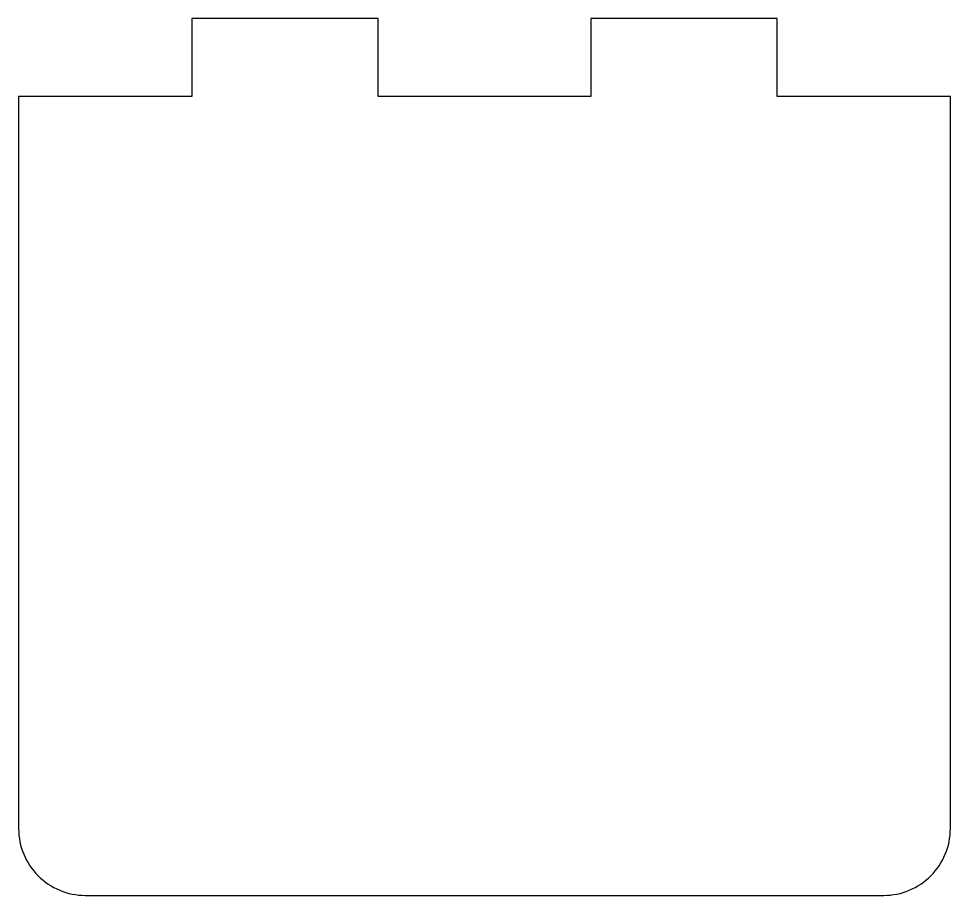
# Model space of a CAD drawing. Header units: inches. Extents: x -7.9 to -6.5, y 3.03 to 4.35.
import ezdxf

# ---------------------------------------------------------------- set-up
doc = ezdxf.new("R2010")
doc.units = ezdxf.units.IN
doc.layers.get('0').update_dxf_attribs({"linetype": 'CONTINUOUS'})

msp = doc.modelspace()

# ---------------------------------------------------------------- linework, layer by layer
msp.add_lwpolyline([(-6.6, 3.03, 0.414214), (-6.5, 3.13), (-6.5, 4.23), (-6.76, 4.23), (-6.76, 4.347), (-7.04, 4.347), (-7.04, 4.23), (-7.36, 4.23), (-7.36, 4.347), (-7.64, 4.347), (-7.64, 4.23), (-7.9, 4.23), (-7.9, 3.13, 0.414214), (-7.8, 3.03)], format="xyb", close=True)

doc.saveas('drawing.dxf')
